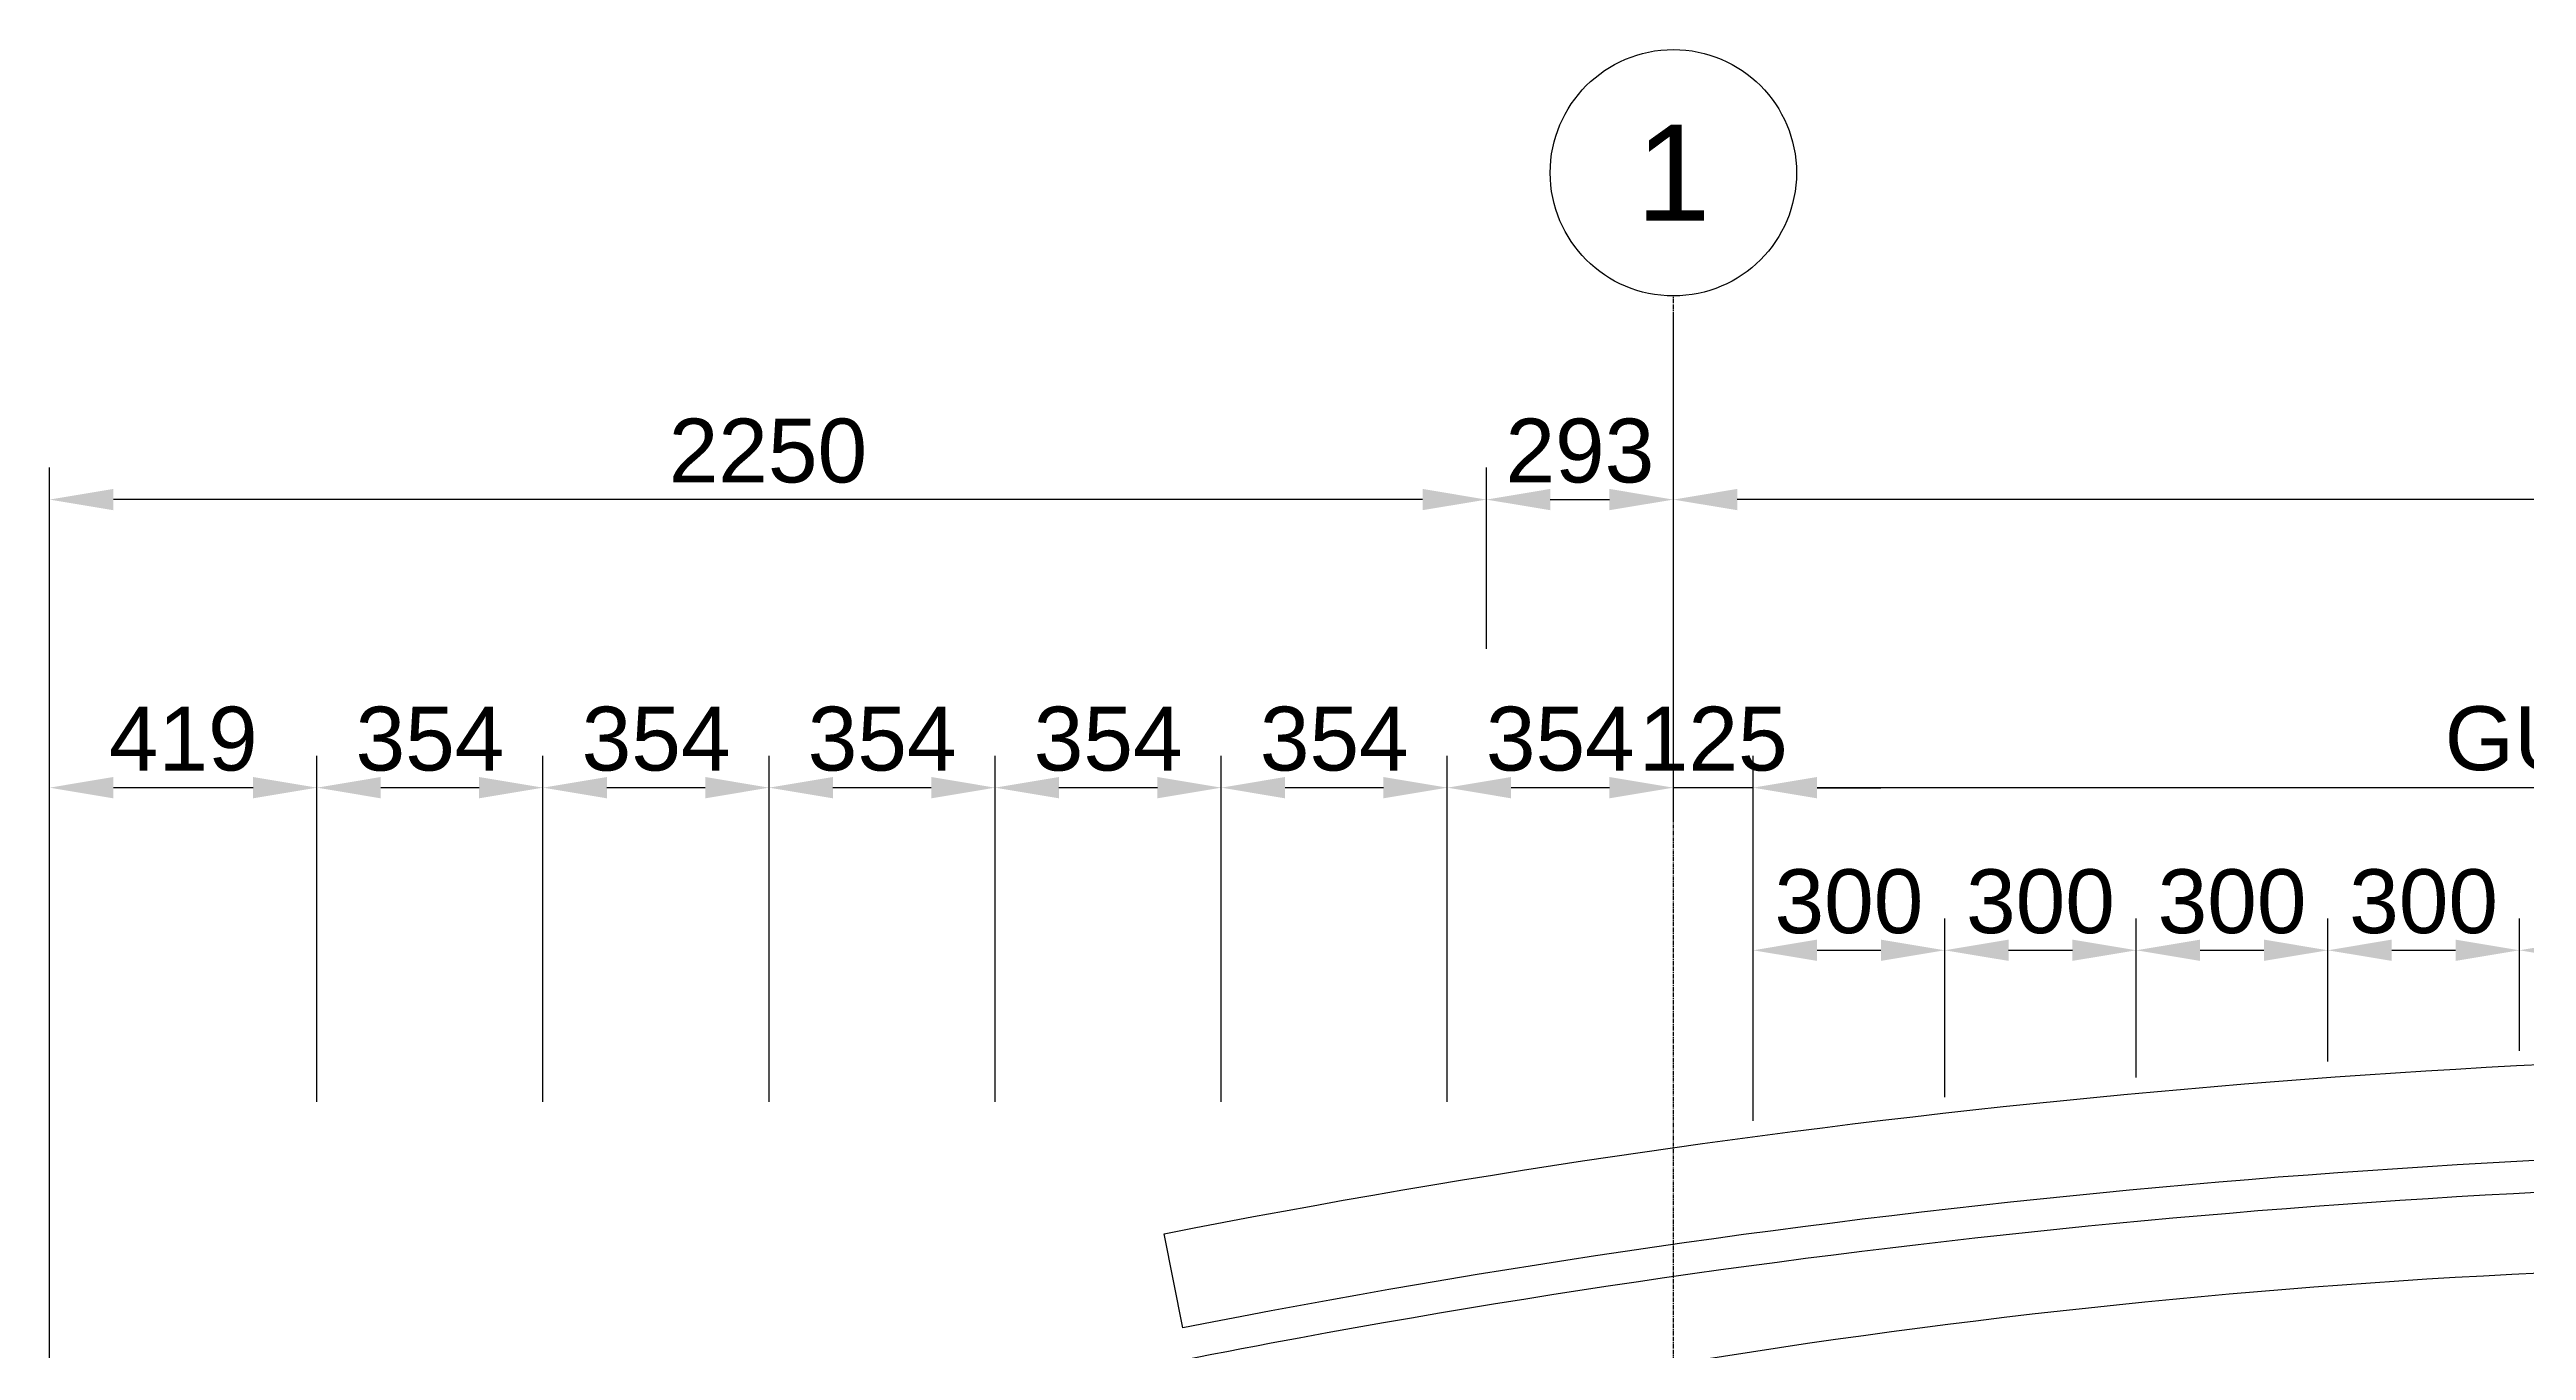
# Model space of a CAD drawing. Header units: millimetres. Extents: x -59786 to 1889966, y -10432 to 69447.
# Drawn here: x 11349 to 15228, y 24917 to 26954 of the extents above; entities that cross this region are included whole.
import ezdxf
from ezdxf.enums import TextEntityAlignment as Align

# ---------------------------------------------------------------- set-up
doc = ezdxf.new("R2010")
doc.units = ezdxf.units.MM
doc.header["$LTSCALE"] = 0.2
doc.linetypes.add('CENTER', pattern=[50.8, 31.75, -6.35, 6.35, -6.35])
for name, color, linetype in [('EE-5', 7, 'Continuous'), ('EE-TEXTO 1', 4, 'Continuous'), ('SIM-CONCRETO', 8, 'Continuous'), ('SIM-COTAS', 1, 'Continuous'), ('SIM-EJES', 8, 'CENTER')]:
    doc.layers.add(name, color=color, linetype=linetype)
doc.styles.add('ARIAL EE', font='arial.ttf')
doc.dimstyles.new('EE 1_STANDAR', dxfattribs={"dimtxt": 2, "dimasz": 2, "dimexe": 1, "dimexo": 0.5, "dimgap": 0.5, "dimtad": 1, "dimdec": 0, "dimdsep": 46, "dimtxsty": 'ARIAL EE', "dimcen": 1.5, "dimclrd": 256, "dimclre": 256, "dimclrt": 2, "dimadec": 0, "dimazin": 0, "dimtfac": 1, "dimtdec": 0, "dimtix": 1, "dimtmove": 0, "dimatfit": 2, "dimfxl": 1, "dimlwd": -1, "dimlwe": -1, "dimarcsym": 0})

# ---------------------------------------------------------------- blocks, each defined once
blk = doc.blocks.new('*D83')
at = {"layer": 'SIM-COTAS', "transparency": 16777216}
for p, q in [((14016.7, 25276.7), (14016.7, 25593.5)), ((14316.7, 25313.6), (14316.7, 25593.5)), ((14116.7, 25543.5), (14216.7, 25543.5))]:
    blk.add_line(p, q, dxfattribs=at)
for points in [[(14116.7, 25560.2), (14116.7, 25526.9), (14016.7, 25543.5)], [(14216.7, 25560.2), (14216.7, 25526.9), (14316.7, 25543.5)]]:
    blk.add_solid(points, dxfattribs=at)
at = {"layer": 'SIM-COTAS', "color": 2, "transparency": 16777216, "insert": (14166.7, 25619.6), "char_height": 100, "attachment_point": 5, "style": 'ARIAL EE'}
blk.add_mtext('300', dxfattribs=at)
blk = doc.blocks.new('*D84')
at = {"layer": 'SIM-COTAS', "transparency": 16777216}
for p, q in [((14316.7, 25313.6), (14316.7, 25593.5)), ((14616.7, 25344.5), (14616.7, 25593.5)), ((14416.7, 25543.5), (14516.7, 25543.5))]:
    blk.add_line(p, q, dxfattribs=at)
for points in [[(14416.7, 25560.2), (14416.7, 25526.9), (14316.7, 25543.5)], [(14516.7, 25560.2), (14516.7, 25526.9), (14616.7, 25543.5)]]:
    blk.add_solid(points, dxfattribs=at)
at = {"layer": 'SIM-COTAS', "color": 2, "transparency": 16777216, "insert": (14466.7, 25619.6), "char_height": 100, "attachment_point": 5, "style": 'ARIAL EE'}
blk.add_mtext('300', dxfattribs=at)
blk = doc.blocks.new('*D85')
at = {"layer": 'SIM-COTAS', "transparency": 16777216}
for p, q in [((14616.7, 25344.5), (14616.7, 25593.5)), ((14916.7, 25369.4), (14916.7, 25593.5)), ((14716.7, 25543.5), (14816.7, 25543.5))]:
    blk.add_line(p, q, dxfattribs=at)
for points in [[(14716.7, 25560.2), (14716.7, 25526.9), (14616.7, 25543.5)], [(14816.7, 25560.2), (14816.7, 25526.9), (14916.7, 25543.5)]]:
    blk.add_solid(points, dxfattribs=at)
at = {"layer": 'SIM-COTAS', "color": 2, "transparency": 16777216, "insert": (14766.7, 25619.6), "char_height": 100, "attachment_point": 5, "style": 'ARIAL EE'}
blk.add_mtext('300', dxfattribs=at)
blk = doc.blocks.new('*D86')
at = {"layer": 'SIM-COTAS', "transparency": 16777216}
for p, q in [((14916.7, 25369.4), (14916.7, 25593.5)), ((15216.7, 25386.1), (15216.7, 25593.5)), ((15016.7, 25543.5), (15116.7, 25543.5))]:
    blk.add_line(p, q, dxfattribs=at)
for points in [[(15016.7, 25560.2), (15016.7, 25526.9), (14916.7, 25543.5)], [(15116.7, 25560.2), (15116.7, 25526.9), (15216.7, 25543.5)]]:
    blk.add_solid(points, dxfattribs=at)
at = {"layer": 'SIM-COTAS', "color": 2, "transparency": 16777216, "insert": (15066.7, 25619.6), "char_height": 100, "attachment_point": 5, "style": 'ARIAL EE'}
blk.add_mtext('300', dxfattribs=at)
blk = doc.blocks.new('*D87')
at = {"layer": 'SIM-COTAS', "transparency": 16777216}
for p, q in [((15216.7, 25386.1), (15216.7, 25593.5)), ((15516.7, 25401.1), (15516.7, 25593.5)), ((15316.7, 25543.5), (15416.7, 25543.5))]:
    blk.add_line(p, q, dxfattribs=at)
for points in [[(15316.7, 25560.2), (15316.7, 25526.9), (15216.7, 25543.5)], [(15416.7, 25560.2), (15416.7, 25526.9), (15516.7, 25543.5)]]:
    blk.add_solid(points, dxfattribs=at)
at = {"layer": 'SIM-COTAS', "color": 2, "transparency": 16777216, "insert": (15366.7, 25619.6), "char_height": 100, "attachment_point": 5, "style": 'ARIAL EE'}
blk.add_mtext('300', dxfattribs=at)
blk = doc.blocks.new('*D97')
at = {"layer": 'SIM-COTAS', "transparency": 16777216}
for p, q in [((14016.7, 25276.7), (14016.7, 25848.1)), ((18216.7, 25218.2), (18216.7, 25848.1)), ((18116.7, 25798.1), (14116.7, 25798.1))]:
    blk.add_line(p, q, dxfattribs=at)
for points in [[(14116.7, 25814.8), (14116.7, 25781.4), (14016.7, 25798.1)], [(18116.7, 25814.8), (18116.7, 25781.4), (18216.7, 25798.1)]]:
    blk.add_solid(points, dxfattribs=at)
at = {"layer": 'SIM-COTAS', "color": 2, "transparency": 16777216, "insert": (16116.7, 25874.8), "char_height": 100, "attachment_point": 5, "style": 'ARIAL EE'}
blk.add_mtext('GUALDERA PTE 300x100x7mm', dxfattribs=at)
blk = doc.blocks.new('*D98')
at = {"layer": 'SIM-COTAS', "transparency": 16777216}
for p, q in [((13891.7, 26543), (13891.7, 25748.1)), ((14016.7, 25276.7), (14016.7, 25848.1)), ((13791.7, 25798.1), (13691.7, 25798.1)), ((14016.7, 25798.1), (13891.7, 25798.1)), ((14116.7, 25798.1), (14216.7, 25798.1))]:
    blk.add_line(p, q, dxfattribs=at)
for points in [[(13791.7, 25814.8), (13791.7, 25781.4), (13891.7, 25798.1)], [(14116.7, 25814.8), (14116.7, 25781.4), (14016.7, 25798.1)]]:
    blk.add_solid(points, dxfattribs=at)
at = {"layer": 'SIM-COTAS', "color": 2, "transparency": 16777216, "insert": (13954.2, 25874.2), "char_height": 100, "attachment_point": 5, "style": 'ARIAL EE'}
blk.add_mtext('125', dxfattribs=at)
blk = doc.blocks.new('ITEM_1')
at = {"layer": 'EE-5'}
blk.add_circle((0, 0), 3.857, dxfattribs=at)
at = {"layer": 'EE-TEXTO 1', "style": 'ARIAL EE', "flags": 4}
blk.add_attdef('EJE', text='', height=3, dxfattribs=at).set_placement((0.001, -0.001), align=Align.MIDDLE_CENTER)
blk = doc.blocks.new('*D221')
at = {"layer": 'SIM-COTAS', "transparency": 16777216}
for p, q in [((13891.7, 26543), (13891.7, 26199.1)), ((18341.7, 26543), (18341.7, 26199.1)), ((18241.7, 26249.1), (13991.7, 26249.1))]:
    blk.add_line(p, q, dxfattribs=at)
for points in [[(13991.7, 26265.8), (13991.7, 26232.5), (13891.7, 26249.1)], [(18241.7, 26265.8), (18241.7, 26232.5), (18341.7, 26249.1)]]:
    blk.add_solid(points, dxfattribs=at)
at = {"layer": 'SIM-COTAS', "color": 2, "transparency": 16777216, "insert": (16116.7, 26325.2), "char_height": 100, "attachment_point": 5, "style": 'ARIAL EE'}
blk.add_mtext('4450', dxfattribs=at)
blk = doc.blocks.new('*D222')
at = {"layer": 'SIM-COTAS', "transparency": 16777216}
for p, q in [((11348.7, 24718.4), (11348.7, 26299.1)), ((13598.9, 26015.2), (13598.9, 26299.1)), ((13498.9, 26249.1), (11448.7, 26249.1))]:
    blk.add_line(p, q, dxfattribs=at)
for points in [[(11448.7, 26265.8), (11448.7, 26232.5), (11348.7, 26249.1)], [(13498.9, 26265.8), (13498.9, 26232.5), (13598.9, 26249.1)]]:
    blk.add_solid(points, dxfattribs=at)
at = {"layer": 'SIM-COTAS', "color": 2, "transparency": 16777216, "insert": (12473.8, 26325.2), "char_height": 100, "attachment_point": 5, "style": 'ARIAL EE'}
blk.add_mtext('2250', dxfattribs=at)
blk = doc.blocks.new('*D223')
at = {"layer": 'SIM-COTAS', "transparency": 16777216}
for p, q in [((13891.7, 26543), (13891.7, 26199.1)), ((13598.9, 26015.2), (13598.9, 26299.1)), ((13698.9, 26249.1), (13791.7, 26249.1))]:
    blk.add_line(p, q, dxfattribs=at)
for points in [[(13698.9, 26265.8), (13698.9, 26232.5), (13598.9, 26249.1)], [(13791.7, 26265.8), (13791.7, 26232.5), (13891.7, 26249.1)]]:
    blk.add_solid(points, dxfattribs=at)
at = {"layer": 'SIM-COTAS', "color": 2, "transparency": 16777216, "insert": (13745.3, 26325.2), "char_height": 100, "attachment_point": 5, "style": 'ARIAL EE'}
blk.add_mtext('293', dxfattribs=at)
blk = doc.blocks.new('*D232')
at = {"layer": 'SIM-COTAS', "transparency": 16777216}
for p, q in [((13891.7, 26543), (13891.7, 25748.1)), ((13537.7, 25306), (13537.7, 25848.1)), ((13791.7, 25798.1), (13637.7, 25798.1))]:
    blk.add_line(p, q, dxfattribs=at)
for points in [[(13637.7, 25814.8), (13637.7, 25781.4), (13537.7, 25798.1)], [(13791.7, 25814.8), (13791.7, 25781.4), (13891.7, 25798.1)]]:
    blk.add_solid(points, dxfattribs=at)
at = {"layer": 'SIM-COTAS', "color": 2, "transparency": 16777216, "insert": (13714.7, 25874.2), "char_height": 100, "attachment_point": 5, "style": 'ARIAL EE'}
blk.add_mtext('354', dxfattribs=at)
blk = doc.blocks.new('*D233')
at = {"layer": 'SIM-COTAS', "transparency": 16777216}
for p, q in [((13183.7, 25306), (13183.7, 25848.1)), ((13537.7, 25306), (13537.7, 25848.1)), ((13437.7, 25798.1), (13283.7, 25798.1))]:
    blk.add_line(p, q, dxfattribs=at)
for points in [[(13283.7, 25814.8), (13283.7, 25781.4), (13183.7, 25798.1)], [(13437.7, 25814.8), (13437.7, 25781.4), (13537.7, 25798.1)]]:
    blk.add_solid(points, dxfattribs=at)
at = {"layer": 'SIM-COTAS', "color": 2, "transparency": 16777216, "insert": (13360.7, 25874.2), "char_height": 100, "attachment_point": 5, "style": 'ARIAL EE'}
blk.add_mtext('354', dxfattribs=at)
blk = doc.blocks.new('*D234')
at = {"layer": 'SIM-COTAS', "transparency": 16777216}
for p, q in [((12829.6, 25306), (12829.6, 25848.1)), ((13183.7, 25306), (13183.7, 25848.1)), ((13083.7, 25798.1), (12929.6, 25798.1))]:
    blk.add_line(p, q, dxfattribs=at)
for points in [[(12929.6, 25814.8), (12929.6, 25781.4), (12829.6, 25798.1)], [(13083.7, 25814.8), (13083.7, 25781.4), (13183.7, 25798.1)]]:
    blk.add_solid(points, dxfattribs=at)
at = {"layer": 'SIM-COTAS', "color": 2, "transparency": 16777216, "insert": (13006.6, 25874.2), "char_height": 100, "attachment_point": 5, "style": 'ARIAL EE'}
blk.add_mtext('354', dxfattribs=at)
blk = doc.blocks.new('*D235')
at = {"layer": 'SIM-COTAS', "transparency": 16777216}
for p, q in [((12475.6, 25306), (12475.6, 25848.1)), ((12829.6, 25306), (12829.6, 25848.1)), ((12729.6, 25798.1), (12575.6, 25798.1))]:
    blk.add_line(p, q, dxfattribs=at)
for points in [[(12575.6, 25814.8), (12575.6, 25781.4), (12475.6, 25798.1)], [(12729.6, 25814.8), (12729.6, 25781.4), (12829.6, 25798.1)]]:
    blk.add_solid(points, dxfattribs=at)
at = {"layer": 'SIM-COTAS', "color": 2, "transparency": 16777216, "insert": (12652.6, 25874.2), "char_height": 100, "attachment_point": 5, "style": 'ARIAL EE'}
blk.add_mtext('354', dxfattribs=at)
blk = doc.blocks.new('*D236')
at = {"layer": 'SIM-COTAS', "transparency": 16777216}
for p, q in [((12121.5, 25306), (12121.5, 25848.1)), ((12475.6, 25306), (12475.6, 25848.1)), ((12375.6, 25798.1), (12221.5, 25798.1))]:
    blk.add_line(p, q, dxfattribs=at)
for points in [[(12221.5, 25814.8), (12221.5, 25781.4), (12121.5, 25798.1)], [(12375.6, 25814.8), (12375.6, 25781.4), (12475.6, 25798.1)]]:
    blk.add_solid(points, dxfattribs=at)
at = {"layer": 'SIM-COTAS', "color": 2, "transparency": 16777216, "insert": (12298.6, 25874.2), "char_height": 100, "attachment_point": 5, "style": 'ARIAL EE'}
blk.add_mtext('354', dxfattribs=at)
blk = doc.blocks.new('*D237')
at = {"layer": 'SIM-COTAS', "transparency": 16777216}
for p, q in [((11767.5, 25306), (11767.5, 25848.1)), ((12121.5, 25306), (12121.5, 25848.1)), ((12021.5, 25798.1), (11867.5, 25798.1))]:
    blk.add_line(p, q, dxfattribs=at)
for points in [[(11867.5, 25814.8), (11867.5, 25781.4), (11767.5, 25798.1)], [(12021.5, 25814.8), (12021.5, 25781.4), (12121.5, 25798.1)]]:
    blk.add_solid(points, dxfattribs=at)
at = {"layer": 'SIM-COTAS', "color": 2, "transparency": 16777216, "insert": (11944.5, 25874.2), "char_height": 100, "attachment_point": 5, "style": 'ARIAL EE'}
blk.add_mtext('354', dxfattribs=at)
blk = doc.blocks.new('*D238')
at = {"layer": 'SIM-COTAS', "transparency": 16777216}
for p, q in [((11348.7, 24718.4), (11348.7, 25848.1)), ((11767.5, 25306), (11767.5, 25848.1)), ((11667.5, 25798.1), (11448.7, 25798.1))]:
    blk.add_line(p, q, dxfattribs=at)
for points in [[(11448.7, 25814.8), (11448.7, 25781.4), (11348.7, 25798.1)], [(11667.5, 25814.8), (11667.5, 25781.4), (11767.5, 25798.1)]]:
    blk.add_solid(points, dxfattribs=at)
at = {"layer": 'SIM-COTAS', "color": 2, "transparency": 16777216, "insert": (11558.1, 25874.2), "char_height": 100, "attachment_point": 5, "style": 'ARIAL EE'}
blk.add_mtext('419', dxfattribs=at)

msp = doc.modelspace()

# ---------------------------------------------------------------- linework, layer by layer
at = {"layer": 'SIM-CONCRETO', "extrusion": (0.000604454, -1.95211e-09, 1), "elevation": -0.053}
msp.add_lwpolyline([(20069.606, 25071.747, -0.05280947), (16102.343, 25233.987, 0.05008137), (13123.728, 24952.544), (13094.412, 25099.652, -0.05026312), (16113.827, 25383.918, 0.05295036), (20059.915, 25221.433)], format="xyb", close=True, dxfattribs=at)
for points in [[(20072.836, 25021.851, -0.05276272), (16098.536, 25184.008, 0.04782208), (13262.047, 24928.216, 0.04696942)], [(13262.047, 24928.216, 0.02534033), (11792.409, 24574.52, 0.02534033)]]:
    msp.add_lwpolyline(points, format="xyb", dxfattribs=at)
at = {"layer": 'SIM-CONCRETO', "extrusion": (0.006366, -3.29236e-05, 0.99998), "elevation": 100.919}
msp.add_lwpolyline([(20110.456, 24837.803, -0.05237395), (16136.125, 25046.35, 0.06032356), (13315.412, 24785.632, 0.046335)], format="xyb", dxfattribs=at)
at = {"layer": 'SIM-EJES'}
msp.add_line((13891.742, 17260.694), (13891.742, 26567.979), dxfattribs=at)

# ---------------------------------------------------------------- block references
at = {"layer": 'SIM-COTAS'}
ref = msp.add_blockref('ITEM_1', (13891.742, 26760.836), dxfattribs=dict(at, xscale=50.00000000000001, yscale=50.00000000000001, zscale=50.00000000000001, rotation=179.9999999999999))
ref.add_attrib('EJE', '1', dxfattribs={"layer": 'EE-TEXTO 1', "height": 150, "style": 'ARIAL EE', "flags": 4}).set_placement((13891.675, 26760.88), align=Align.MIDDLE_CENTER)

# ---------------------------------------------------------------- dimensions: what is measured, and where the dimension line sits
for base, p1, p2, picture, middle in [((13537.702, 25798.105), (13891.742, 26567.979), (13537.702, 25280.964), '*D232', (13714.722, 25874.197)), ((13891.742, 25798.105), (14016.742, 25251.716, -8.526), (13891.742, 26567.979), '*D98', (13954.242, 25874.162)), ((11348.718, 25798.105), (11767.504, 25280.964), (11348.718, 24693.398), '*D238', (11558.111, 25874.162)), ((11767.504, 25798.105), (12121.544, 25280.964), (11767.504, 25280.964), '*D237', (11944.524, 25874.197)), ((12121.544, 25798.105), (12475.583, 25280.964), (12121.544, 25280.964), '*D236', (12298.564, 25874.197)), ((12475.583, 25798.105), (12829.623, 25280.964), (12475.583, 25280.964), '*D235', (12652.603, 25874.197)), ((12829.623, 25798.105), (13183.663, 25280.964), (12829.623, 25280.964), '*D234', (13006.643, 25874.197)), ((13183.663, 25798.105), (13537.702, 25280.964), (13183.663, 25280.964), '*D233', (13360.682, 25874.197))]:
    dim = msp.add_linear_dim(base=base, p1=p1, p2=p2, dimstyle='EE 1_STANDAR', override={"dimtmove": 1}, dxfattribs=at)
    dim.commit()
    dim.dimension.update_dxf_attribs({"geometry": picture, "text_midpoint": middle})
for base, p1, p2, picture, middle in [((13891.742, 26249.137), (13598.936, 25990.192, -2.863), (13891.742, 26567.979), '*D223', (13745.339, 26325.229)), ((13891.742, 26249.137), (18341.742, 26567.979), (13891.742, 26567.979), '*D221', (16116.742, 26325.195)), ((11348.718, 26249.137), (13598.936, 25990.192, -2.863), (11348.718, 24693.398), '*D222', (12473.827, 26325.195)), ((14316.742, 25543.542), (14016.742, 25251.716, -8.526), (14316.742, 25288.649, -8.707), '*D83', (14166.742, 25619.633)), ((14616.742, 25543.542), (14316.742, 25288.649, -8.707), (14616.742, 25319.516, -8.888), '*D84', (14466.742, 25619.633)), ((14916.742, 25543.542), (14616.742, 25319.516, -8.888), (14916.742, 25344.353, -9.07), '*D85', (14766.742, 25619.633)), ((15216.742, 25543.542), (14916.742, 25344.353, -9.07), (15216.742, 25361.087), '*D86', (15066.742, 25619.633)), ((15516.742, 25543.542), (15216.742, 25361.087), (15516.742, 25376.053, -9.432), '*D87', (15366.742, 25619.633))]:
    dim = msp.add_linear_dim(base=base, p1=p1, p2=p2, dimstyle='EE 1_STANDAR', dxfattribs=at)
    dim.commit()
    dim.dimension.update_dxf_attribs({"geometry": picture, "text_midpoint": middle})
dim = msp.add_linear_dim(base=(14016.742, 25798.105), p1=(18216.742, 25193.16, -11.064), p2=(14016.742, 25251.716, -8.526), text='GUALDERA PTE 300x100x7mm', dimstyle='EE 1_STANDAR', override={"dimtmove": 1}, dxfattribs=at)
dim.commit()
dim.dimension.update_dxf_attribs({"geometry": '*D97', "text_midpoint": (16116.742, 25874.845)})

doc.saveas('drawing.dxf')
